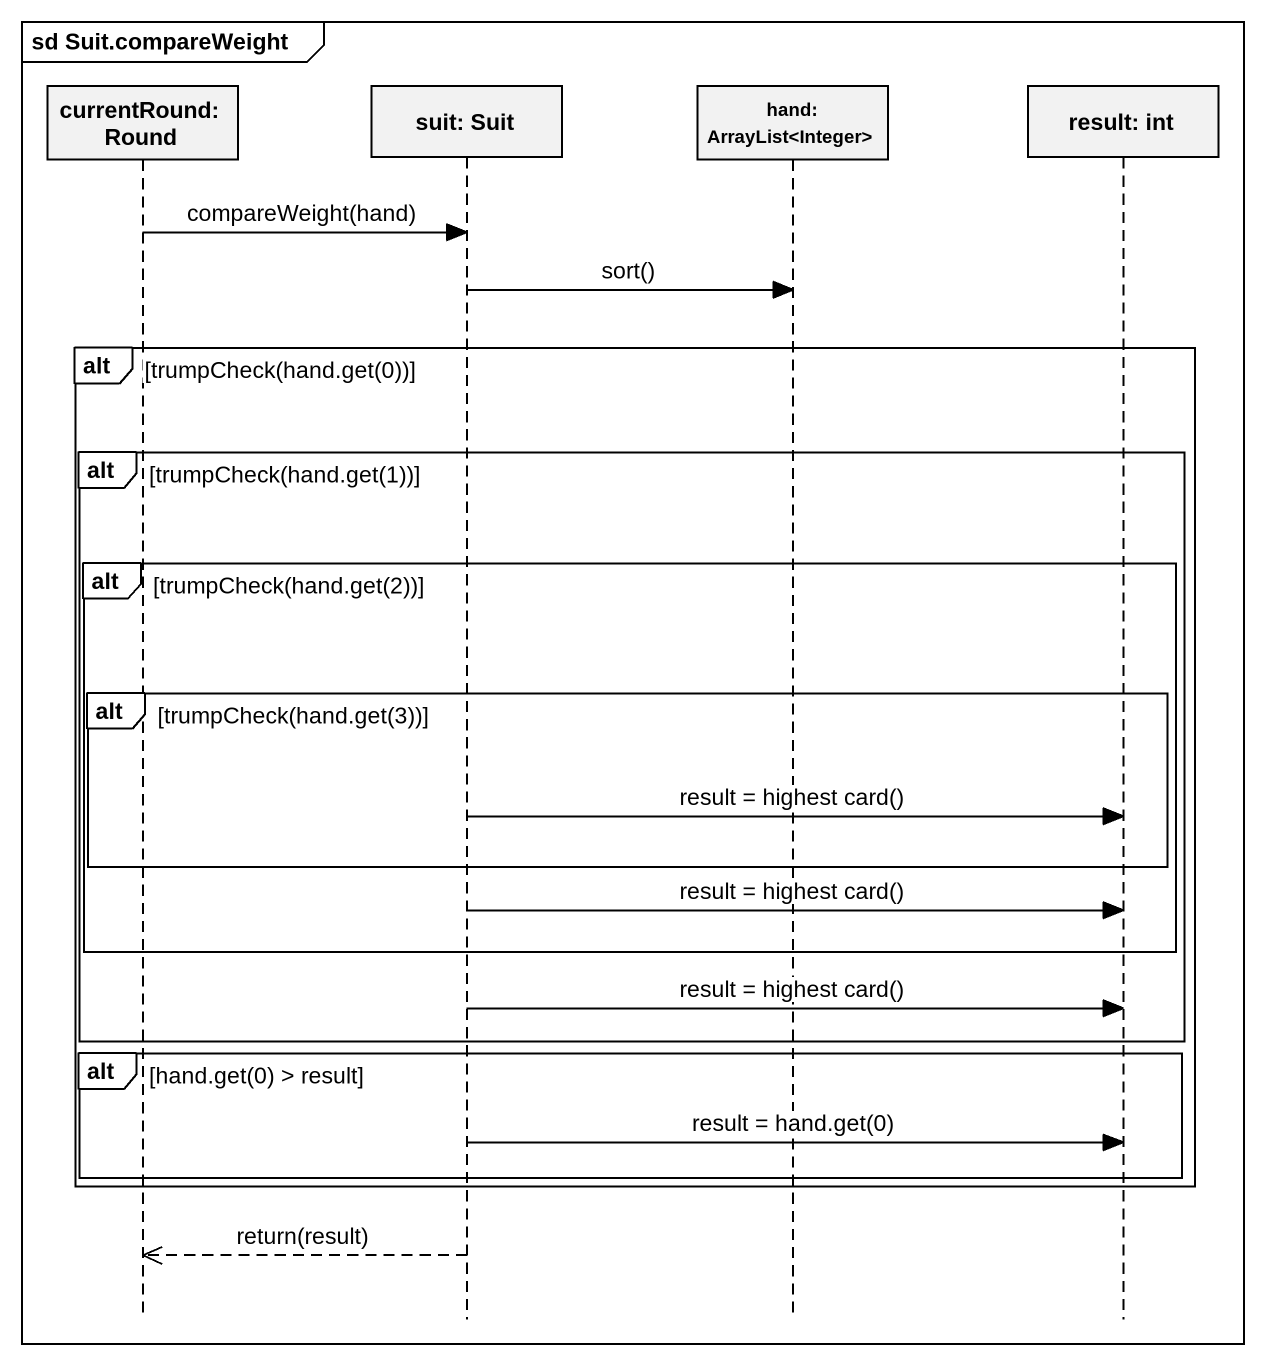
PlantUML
@startuml
mainframe sd Suit.compareWeight
hide footbox
participant "currentRound: Round" as currentRound_Round
participant "suit: Suit" as suit_Suit
participant "hand: ArrayList<Integer>" as hand_ArrayList_Integer
participant "result: int" as result_int

currentRound_Round -> suit_Suit : compareWeight(hand)
suit_Suit -> hand_ArrayList_Integer : sort()
alt trumpCheck(hand.get(0))
  alt trumpCheck(hand.get(1))
    alt trumpCheck(hand.get(2))
      alt trumpCheck(hand.get(3))
        suit_Suit -> result_int : result = highest card()
      end
      suit_Suit -> result_int : result = highest card()
    end
    suit_Suit -> result_int : result = highest card()
  end
  alt hand.get(0) > result
    suit_Suit -> result_int : result = hand.get(0)
  end
end
suit_Suit -->> currentRound_Round : return(result)
@enduml
